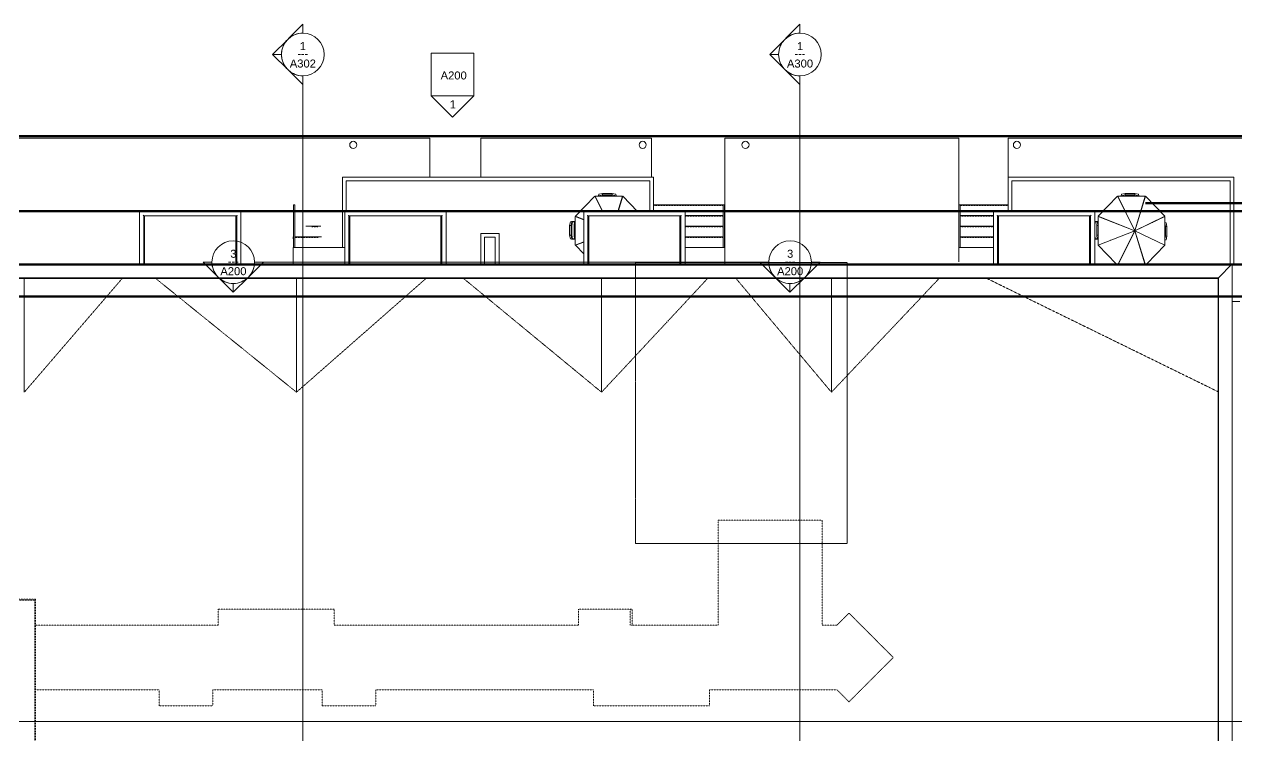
# Model space of a CAD drawing. Header units: inches. Extents: x -4250 to -935, y 9756 to 12395.
# Drawn here: x -3420 to -2056, y 11595 to 12395 of the extents above; entities that cross this region are included whole.
import ezdxf

# ---------------------------------------------------------------- set-up
doc = ezdxf.new("R2010")
doc.units = ezdxf.units.IN
doc.header["$MEASUREMENT"] = 0
for name, pattern in [('Aligning Line 1_8_', [0.25, 0.125, -0.125]), ('Dash 1_16_', [0.125, 0.0625, -0.0625]), ('Double Dash 3_8_', [1, 0.375, -0.125, 0.125, -0.125, 0.125, -0.125]), ('Overhead 1_16_', [0.101562, 0.0625, -0.039062])]:
    doc.linetypes.add(name, pattern=pattern)
for name, color, linetype, lineweight in [('A-AREA', 32, 'Continuous', 70), ('A-FLOR-4', 192, 'Continuous', 9), ('A-FLOR-5', 7, 'Dash 1_16_', 9), ('A-FLOR-HRAL', 11, 'Continuous', 9), ('A-ROOF', 132, 'Continuous', 13), ('A-ROOF-3', 7, 'Dash 1_16_', 9), ('A-WALL-2', 113, 'Continuous', 9), ('C-PROP-LINE', 91, 'Double Dash 3_8_', 50), ('C-TOPO', 7, 'Continuous', 9), ('E-LITE-EQPM', 33, 'Continuous', 9), ('G-ANNO-SYMB-1', 147, 'Aligning Line 1_8_', 9), ('G-ANNO-SYMB-2', 111, 'Continuous', 9), ('G-IMPT', 8, 'Continuous', 9), ('S-STRS', 31, 'Continuous', 9), ('S-STRS-1', 31, 'Overhead 1_16_', 9)]:
    doc.layers.add(name, color=color, linetype=linetype, lineweight=lineweight)
doc.styles.add('Arial', font='arial.ttf', dxfattribs={"height": 9})
doc.styles.add('Century Gothic_1', font='ufonts.com_century-gothic.ttf', dxfattribs={"height": 9})

# ---------------------------------------------------------------- blocks, each defined once
blk = doc.blocks.new('Outdoor Table01 - 02ZUTB01_dwg-2525485-FLOOR PLAN - ROOF')
at = {"layer": 'G-IMPT'}
for p, q in [((-11, 41), (-11.5, 39.4)), ((-7, 42), (-11, 41)), ((-7, 42), (4, 42)), ((-7, 42), (-7, 40.4)), ((4, 42), (8, 41)), ((4, 42), (4, 40.4)), ((8.5, 39.4), (8, 41)), ((-37.5, 16.3), (-15.6, 38.9)), ((4, 0), (-15.6, 38.9)), ((-15.4, 39), (4, 0)), ((-15.4, 39), (15.5, 39)), ((-7, 40.4), (-11.5, 39.4)), ((-11.4, 39.6), (-11.5, 40)), ((-11.5, 39.5), (-11.5, 40)), ((-11.5, 39.4), (-11.5, 39.5)), ((-11.5, 39.4), (-11.5, 39)), ((-11.4, 39), (-11.5, 39.2)), ((-11.5, 30.7), (-11.5, 31.2)), ((-7, 39.5), (-9.2, 39)), ((-7, 40.4), (4, 40.4)), ((-7, 40.4), (-7, 39.5)), ((4, 39.5), (-7, 39.5)), ((4, 40.4), (8.5, 39.4)), ((4, 40.4), (4, 39.5)), ((6.2, 39), (4, 39.5)), ((4, 0), (15.5, 39)), ((4, 0), (15.7, 38.9)), ((8.5, 40), (8.4, 39.6)), ((8.5, 39.2), (8.4, 39)), ((8.5, 39.5), (8.5, 40)), ((8.5, 39.5), (8.5, 39.4)), ((8.5, 39.4), (8.5, 39)), ((15.7, 38.9), (37.6, 16.3)), ((4, 0), (-37.6, 16)), ((-37.6, -16), (-37.6, 16)), ((4, 0), (-37.5, 16.3)), ((-7.6, 23.3), (-7.7, 23.2)), ((4, 0), (37.6, 16.3)), ((4, 0), (37.7, 16)), ((10.2, 20.6), (10.1, 20.7)), ((37.7, 16), (37.7, -16)), ((-41.2, 10.5), (-40.5, 10.5)), ((-38.5, 10), (-41.2, 10.4)), ((-40.6, 10.2), (-41.2, 7.5)), ((-40.6, 10.2), (-39.5, 10)), ((-40.5, 10.5), (-40.5, 10.3)), ((-39.7, 10.2), (-40, 10.5)), ((-40, 10.5), (-39, 10.5)), ((-38.5, 10), (-39.5, 10)), ((-38.5, 10), (-39, 10.5)), ((-39, 10.5), (-37.6, 10.5)), ((-39, 10.5), (-37.6, 10.5)), ((-38.5, 10), (-39, 6)), ((-39, 6), (-39, -5)), ((-37.6, 6), (-39, 6)), ((-37.6, 10.3), (-38.5, 10)), ((4, 0), (-37.6, -16)), ((4, 0), (-37.5, -16.3)), ((-23.3, 10.7), (-23.4, 10.5)), ((4, 0), (-14.8, -37.3)), ((4, 0), (-14.5, -37.3)), ((4, 0), (15, -37.3)), ((4, 0), (37.7, -16)), ((4, 0), (37.6, -16.3)), ((4, 0), (15.3, -37.3)), ((20.5, 7.8), (20.5, 8)), ((23.6, 9.5), (24, 9.5)), ((37.7, 9.4), (38, 9.5)), ((37.7, 9.5), (38, 9.5)), ((39, 9), (37.7, 9.4)), ((38.4, 5), (37.7, 8.1)), ((38.4, 5), (37.7, 5)), ((40, 5), (38.4, 5)), ((38.4, 5), (38.4, -6)), ((39, 9), (40, 5)), ((40, 5), (40, -6)), ((-41.2, -6.5), (-40.6, -9.2)), ((-38.5, -9), (-41.2, -9.4)), ((-41.2, -9.5), (-40.5, -9.5)), ((-39.5, -9), (-40.6, -9.2)), ((-40.5, -9.3), (-40.5, -9.5)), ((-40, -9.5), (-39.7, -9.2)), ((-39, -9.5), (-40, -9.5)), ((-39.5, -9), (-38.5, -9)), ((-39, -5), (-38.5, -9)), ((-39, -5), (-37.6, -5)), ((-39, -9.5), (-38.5, -9)), ((-37.6, -9.5), (-39, -9.5)), ((-37.6, -9.5), (-39, -9.5)), ((-37.6, -9.3), (-38.5, -9)), ((-23.4, -10.5), (-23.3, -10.7)), ((20.5, -8), (20.5, -7.8)), ((25.7, -10.5), (26.1, -10.5)), ((38.4, -6), (37.7, -9.1)), ((38.4, -6), (37.7, -6)), ((39, -10), (37.7, -10.4)), ((38, -10.5), (37.7, -10.4)), ((37.7, -10.5), (38, -10.5)), ((40, -6), (38.4, -6)), ((40, -6), (39, -10)), ((-17.2, -37.3), (-37.5, -16.3)), ((-8, -23.8), (-8, -24.1)), ((-7.7, -23.2), (-7.6, -23.3)), ((10.1, -20.7), (10.2, -20.6)), ((37.6, -16.3), (17.3, -37.3)), ((-12.5, -32.7), (-12.5, -33.2))]:
    blk.add_line(p, q, dxfattribs=at)
blk = doc.blocks.new('Outdoor Table01 - 02ZUTB01_dwg-V1-FLOOR PLAN - ROOF')
at = {"layer": 'G-IMPT'}
for p, q in [((-11, 41), (-11.5, 39.4)), ((-7, 42), (-11, 41)), ((-7, 42), (4, 42)), ((-7, 42), (-7, 40.4)), ((4, 42), (8, 41)), ((4, 42), (4, 40.4)), ((8.5, 39.4), (8, 41)), ((-37.5, 16.3), (-15.6, 38.9)), ((-7, 21.7), (-15.6, 38.9)), ((-15.4, 39), (-6.8, 21.7)), ((-15.4, 39), (15.5, 39)), ((-7, 40.4), (-11.5, 39.4)), ((-11.4, 39.6), (-11.5, 40)), ((-11.5, 39.5), (-11.5, 40)), ((-11.5, 39.4), (-11.5, 39.5)), ((-11.5, 39.4), (-11.5, 39)), ((-11.4, 39), (-11.5, 39.2)), ((-11.5, 30.7), (-11.5, 31.2)), ((-7, 39.5), (-9.2, 39)), ((-7, 40.4), (4, 40.4)), ((-7, 40.4), (-7, 39.5)), ((4, 39.5), (-7, 39.5)), ((4, 40.4), (8.5, 39.4)), ((4, 40.4), (4, 39.5)), ((6.2, 39), (4, 39.5)), ((8.5, 40), (8.4, 39.6)), ((8.5, 39.2), (8.4, 39)), ((8.5, 39.5), (8.5, 40)), ((8.5, 39.5), (8.5, 39.4)), ((8.5, 39.4), (8.5, 39)), ((10.4, 21.7), (15.5, 39)), ((10.6, 21.7), (15.7, 38.9)), ((15.7, 38.9), (32.3, 21.7)), ((-28.2, 12.4), (-37.6, 16)), ((-37.6, -16), (-37.6, 16)), ((-28.2, 12.6), (-37.5, 16.3)), ((-7.6, 23.3), (-7.7, 23.2)), ((-44, 6), (-43, 10)), ((-44, -5), (-44, 6)), ((-44, 6), (-42.4, 6)), ((-41.4, 10.5), (-43, 10)), ((-42.4, 6), (-41.4, 10.5)), ((-42.4, -5), (-42.4, 6)), ((-42.4, 6), (-41.5, 6)), ((-41.5, 10.5), (-42, 10.5)), ((-42, 10.5), (-41.6, 10.4)), ((-41.4, 10.5), (-41.5, 10.5)), ((-40.6, 10.2), (-41.5, 6)), ((-41.5, 6), (-41.5, -5)), ((-41.4, 10.5), (-40.5, 10.5)), ((-38.5, 10), (-41.2, 10.5)), ((-40.6, 10.2), (-39.5, 10)), ((-40.5, 10.5), (-40.5, 10.3)), ((-39.7, 10.2), (-40, 10.5)), ((-40, 10.5), (-39, 10.5)), ((-38.5, 10), (-39.5, 10)), ((-38.5, 10), (-39, 10.5)), ((-39, 10.5), (-37.6, 10.5)), ((-39, 10.5), (-37.6, 10.5)), ((-38.5, 10), (-39, 6)), ((-39, 6), (-39, -5)), ((-37.6, 6), (-39, 6)), ((-37.6, 10.3), (-38.5, 10)), ((-44, -5), (-43, -9)), ((-44, -5), (-42.4, -5)), ((-43, -9), (-41.4, -9.5)), ((-42.4, -5), (-41.4, -9.5)), ((-42.4, -5), (-41.5, -5)), ((-41.6, -9.4), (-42, -9.5)), ((-41.5, -9.5), (-42, -9.5)), ((-41.5, -5), (-40.6, -9.2)), ((-41.4, -9.5), (-41.5, -9.5)), ((-41.4, -9.5), (-40.5, -9.5)), ((-38.5, -9), (-41.2, -9.5)), ((-39.5, -9), (-40.6, -9.2)), ((-40.5, -9.3), (-40.5, -9.5)), ((-40, -9.5), (-39.7, -9.2)), ((-39, -9.5), (-40, -9.5)), ((-39.5, -9), (-38.5, -9)), ((-39, -5), (-38.5, -9)), ((-39, -5), (-37.6, -5)), ((-39, -9.5), (-38.5, -9)), ((-37.6, -9.5), (-39, -9.5)), ((-37.6, -9.5), (-39, -9.5)), ((-37.6, -9.3), (-38.5, -9)), ((-28.2, -12.4), (-37.6, -16)), ((-28.2, -12.6), (-37.5, -16.3)), ((-28.2, -25.8), (-37.5, -16.3))]:
    blk.add_line(p, q, dxfattribs=at)

msp = doc.modelspace()

# ---------------------------------------------------------------- linework, layer by layer
at = {"layer": 'A-AREA'}
msp.add_line((-2159.1, 12193.4), (-2039.1, 12193.4), dxfattribs=at)
at = {"layer": 'A-FLOR-4'}
for p, q in [((-3117.9, 12143.8), (-3117.9, 12125.2)), ((-3117.7, 12143.8), (-3117.9, 12143.8)), ((-3093.5, 12143.8), (-3116.2, 12143.8)), ((-2634.1, 12143.8), (-2677.1, 12143.8)), ((-2632.3, 12143.8), (-2632.6, 12143.8)), ((-2632.3, 12125.2), (-2632.3, 12143.8)), ((-2369.1, 12143.8), (-2369.1, 12127.7)), ((-2368.9, 12143.8), (-2369.1, 12143.8)), ((-2330.1, 12143.8), (-2367.4, 12143.8))]:
    msp.add_line(p, q, dxfattribs=at)
at = {"layer": 'A-FLOR-5'}
for p, q in [((-2738.7, 11719.2), (-2738.7, 11737.2)), ((-2736.7, 11719.2), (-2738.7, 11719.2))]:
    msp.add_line(p, q, dxfattribs=at)
at = {"layer": 'A-FLOR-HRAL'}
for p, q in [((-3176.7, 12184.2), (-3290.7, 12184.2)), ((-3290.7, 12184.2), (-3290.7, 12125.2)), ((-3176.7, 12125.2), (-3176.7, 12184.2)), ((-3117.7, 12191.8), (-3117.7, 12143.8)), ((-3116.2, 12191.8), (-3117.7, 12191.8)), ((-3117.7, 12191.8), (-3117.7, 12143.8)), ((-3116.2, 12143.8), (-3116.2, 12191.8)), ((-3116.2, 12191.8), (-3116.2, 12143.8)), ((-2945.9, 12184.2), (-3059.9, 12184.2)), ((-3059.9, 12184.2), (-3059.9, 12125.2)), ((-2945.9, 12125.2), (-2945.9, 12184.2)), ((-2677.1, 12184.2), (-2791.1, 12184.2)), ((-2791.1, 12184.2), (-2791.1, 12125.2)), ((-2677.1, 12125.2), (-2677.1, 12184.2)), ((-2634.1, 12191.8), (-2634.1, 12143.8)), ((-2632.6, 12191.8), (-2634.1, 12191.8)), ((-2634.1, 12191.8), (-2634.1, 12143.8)), ((-2632.6, 12143.8), (-2632.6, 12191.8)), ((-2632.6, 12191.8), (-2632.6, 12143.8)), ((-2368.9, 12191.8), (-2368.9, 12143.8)), ((-2367.4, 12191.8), (-2368.9, 12191.8)), ((-2368.9, 12191.8), (-2368.9, 12143.8)), ((-2367.4, 12143.8), (-2367.4, 12191.8)), ((-2367.4, 12191.8), (-2367.4, 12143.8)), ((-2216.1, 12184.2), (-2330.1, 12184.2)), ((-2330.1, 12184.2), (-2330.1, 12125.2)), ((-2216.1, 12125.2), (-2216.1, 12184.2)), ((-3286, 12179.5), (-3181.4, 12179.5)), ((-3286, 12125.2), (-3286, 12179.5)), ((-3181.4, 12179.5), (-3181.4, 12125.2)), ((-3055.2, 12179.5), (-2950.6, 12179.5)), ((-3055.2, 12125.2), (-3055.2, 12179.5)), ((-2950.6, 12179.5), (-2950.6, 12125.2)), ((-2786.4, 12179.5), (-2681.8, 12179.5)), ((-2786.4, 12125.2), (-2786.4, 12179.5)), ((-2681.8, 12179.5), (-2681.8, 12125.2)), ((-2325.4, 12179.5), (-2220.8, 12179.5)), ((-2325.4, 12125.2), (-2325.4, 12179.5)), ((-2220.8, 12179.5), (-2220.8, 12125.2)), ((-3116.2, 12143.8), (-3117.7, 12143.8)), ((-3062.1, 12144), (-3062.1, 12143.8)), ((-3060.6, 12143.8), (-3062.1, 12143.8)), ((-3060.6, 12143.8), (-3060.6, 12144)), ((-2632.6, 12143.8), (-2634.1, 12143.8)), ((-2367.4, 12143.8), (-2368.9, 12143.8))]:
    msp.add_line(p, q, dxfattribs=at)
at = {"layer": 'A-FLOR-HRAL', "flags": 128}
for points in [[(-3117, 12191.8), (-3116.9, 12191.8), (-3116.8, 12191.8)], [(-2633.4, 12191.8), (-2633.3, 12191.8), (-2633.2, 12191.8)], [(-2368.2, 12191.8), (-2368.1, 12191.8), (-2368, 12191.8)], [(-3116.8, 12143.8), (-3116.9, 12143.8), (-3117, 12143.8)], [(-2633.2, 12143.8), (-2633.3, 12143.8), (-2633.4, 12143.8)], [(-2368, 12143.8), (-2368.1, 12143.8), (-2368.2, 12143.8)]]:
    msp.add_lwpolyline(points, dxfattribs=at)
at = {"layer": 'A-FLOR-HRAL'}
for points, knots in [([(-3290.7, 12184.2), (-3290.7, 12184.2), (-3290.7, 12184.2), (-3290.7, 12184.2), (-3290.7, 12184.1), (-3290.6, 12184.1), (-3290.6, 12184.1), (-3290.6, 12184.1), (-3290.5, 12184), (-3290.5, 12184), (-3290.5, 12183.9), (-3290.4, 12183.9), (-3290.4, 12183.8), (-3290.3, 12183.8), (-3290.3, 12183.7)], [0, 0, 0, 0, 0.166667, 0.25, 0.333333, 0.416667, 0.458333, 0.5, 0.583333, 0.666667, 0.708333, 0.75, 0.833333, 1, 1, 1, 1]), ([(-3176.7, 12184.2), (-3176.7, 12184.2), (-3176.7, 12184.2), (-3176.7, 12184.2), (-3176.7, 12184.1), (-3176.8, 12184.1), (-3176.8, 12184.1), (-3176.8, 12184.1), (-3176.9, 12184), (-3176.9, 12184), (-3176.9, 12183.9), (-3177, 12183.9), (-3177, 12183.8), (-3177.1, 12183.8), (-3177.1, 12183.7)], [0, 0, 0, 0, 0.166667, 0.25, 0.333333, 0.416667, 0.458333, 0.5, 0.583333, 0.666667, 0.708333, 0.75, 0.833333, 1, 1, 1, 1]), ([(-3059.9, 12184.2), (-3059.9, 12184.2), (-3059.9, 12184.2), (-3059.9, 12184.2), (-3059.9, 12184.1), (-3059.9, 12184.1), (-3059.8, 12184.1), (-3059.8, 12184.1), (-3059.8, 12184), (-3059.7, 12184), (-3059.7, 12183.9), (-3059.6, 12183.9), (-3059.6, 12183.8), (-3059.5, 12183.8), (-3059.5, 12183.7)], [0, 0, 0, 0, 0.166667, 0.25, 0.333333, 0.416667, 0.458333, 0.5, 0.583333, 0.666667, 0.708333, 0.75, 0.833333, 1, 1, 1, 1]), ([(-2945.9, 12184.2), (-2945.9, 12184.2), (-2945.9, 12184.2), (-2945.9, 12184.2), (-2946, 12184.1), (-2946, 12184.1), (-2946, 12184.1), (-2946, 12184.1), (-2946.1, 12184), (-2946.1, 12184), (-2946.2, 12183.9), (-2946.2, 12183.9), (-2946.3, 12183.8), (-2946.3, 12183.8), (-2946.4, 12183.7)], [0, 0, 0, 0, 0.166667, 0.25, 0.333333, 0.416667, 0.458333, 0.5, 0.583333, 0.666667, 0.708333, 0.75, 0.833333, 1, 1, 1, 1]), ([(-2791.1, 12184.2), (-2791.1, 12184.2), (-2791.1, 12184.2), (-2791.1, 12184.2), (-2791.1, 12184.1), (-2791.1, 12184.1), (-2791, 12184.1), (-2791, 12184.1), (-2791, 12184), (-2790.9, 12184), (-2790.9, 12183.9), (-2790.8, 12183.9), (-2790.8, 12183.8), (-2790.7, 12183.8), (-2790.7, 12183.7)], [0, 0, 0, 0, 0.166667, 0.25, 0.333333, 0.416667, 0.458333, 0.5, 0.583333, 0.666667, 0.708333, 0.75, 0.833333, 1, 1, 1, 1]), ([(-2677.1, 12184.2), (-2677.1, 12184.2), (-2677.1, 12184.2), (-2677.1, 12184.2), (-2677.2, 12184.1), (-2677.2, 12184.1), (-2677.2, 12184.1), (-2677.2, 12184.1), (-2677.3, 12184), (-2677.3, 12184), (-2677.4, 12183.9), (-2677.4, 12183.9), (-2677.5, 12183.8), (-2677.5, 12183.8), (-2677.6, 12183.7)], [0, 0, 0, 0, 0.166667, 0.25, 0.333333, 0.416667, 0.458333, 0.5, 0.583333, 0.666667, 0.708333, 0.75, 0.833333, 1, 1, 1, 1]), ([(-2330.1, 12184.2), (-2330.1, 12184.2), (-2330.1, 12184.2), (-2330.1, 12184.2), (-2330.1, 12184.1), (-2330, 12184.1), (-2330, 12184.1), (-2330, 12184.1), (-2330, 12184), (-2329.9, 12184), (-2329.9, 12183.9), (-2329.8, 12183.9), (-2329.8, 12183.8), (-2329.7, 12183.8), (-2329.7, 12183.7)], [0, 0, 0, 0, 0.166667, 0.25, 0.333333, 0.416667, 0.458333, 0.5, 0.583333, 0.666667, 0.708333, 0.75, 0.833333, 1, 1, 1, 1]), ([(-2216.1, 12184.2), (-2216.1, 12184.2), (-2216.1, 12184.2), (-2216.1, 12184.2), (-2216.1, 12184.1), (-2216.2, 12184.1), (-2216.2, 12184.1), (-2216.2, 12184.1), (-2216.3, 12184), (-2216.3, 12184), (-2216.3, 12183.9), (-2216.4, 12183.9), (-2216.5, 12183.8), (-2216.5, 12183.8), (-2216.6, 12183.7)], [0, 0, 0, 0, 0.166667, 0.25, 0.333333, 0.416667, 0.458333, 0.5, 0.583333, 0.666667, 0.708333, 0.75, 0.833333, 1, 1, 1, 1]), ([(-3286.5, 12179.9), (-3286.4, 12179.9), (-3286.4, 12179.8), (-3286.3, 12179.8), (-3286.2, 12179.7), (-3286.2, 12179.7), (-3286.2, 12179.7), (-3286.1, 12179.6), (-3286.1, 12179.6), (-3286.1, 12179.6), (-3286.1, 12179.5), (-3286, 12179.5), (-3286, 12179.5), (-3286, 12179.5), (-3286, 12179.5)], [0, 0, 0, 0, 0.166667, 0.25, 0.333333, 0.375, 0.416667, 0.5, 0.541667, 0.583333, 0.666667, 0.75, 0.833333, 1, 1, 1, 1]), ([(-3180.9, 12179.9), (-3181, 12179.9), (-3181, 12179.8), (-3181.1, 12179.8), (-3181.2, 12179.7), (-3181.2, 12179.7), (-3181.2, 12179.7), (-3181.3, 12179.6), (-3181.3, 12179.6), (-3181.3, 12179.6), (-3181.3, 12179.5), (-3181.4, 12179.5), (-3181.4, 12179.5), (-3181.4, 12179.5), (-3181.4, 12179.5)], [0, 0, 0, 0, 0.166667, 0.25, 0.333333, 0.375, 0.416667, 0.5, 0.541667, 0.583333, 0.666667, 0.75, 0.833333, 1, 1, 1, 1]), ([(-3055.7, 12179.9), (-3055.7, 12179.9), (-3055.6, 12179.8), (-3055.5, 12179.8), (-3055.5, 12179.7), (-3055.4, 12179.7), (-3055.4, 12179.7), (-3055.4, 12179.6), (-3055.3, 12179.6), (-3055.3, 12179.6), (-3055.3, 12179.5), (-3055.3, 12179.5), (-3055.2, 12179.5), (-3055.2, 12179.5), (-3055.2, 12179.5)], [0, 0, 0, 0, 0.166667, 0.25, 0.333333, 0.375, 0.416667, 0.5, 0.541667, 0.583333, 0.666667, 0.75, 0.833333, 1, 1, 1, 1]), ([(-2950.2, 12179.9), (-2950.2, 12179.9), (-2950.3, 12179.8), (-2950.3, 12179.8), (-2950.4, 12179.7), (-2950.4, 12179.7), (-2950.4, 12179.7), (-2950.5, 12179.6), (-2950.5, 12179.6), (-2950.5, 12179.6), (-2950.6, 12179.5), (-2950.6, 12179.5), (-2950.6, 12179.5), (-2950.6, 12179.5), (-2950.6, 12179.5)], [0, 0, 0, 0, 0.166667, 0.25, 0.333333, 0.375, 0.416667, 0.5, 0.541667, 0.583333, 0.666667, 0.75, 0.833333, 1, 1, 1, 1]), ([(-2786.9, 12179.9), (-2786.9, 12179.9), (-2786.8, 12179.8), (-2786.7, 12179.8), (-2786.7, 12179.7), (-2786.6, 12179.7), (-2786.6, 12179.7), (-2786.6, 12179.6), (-2786.5, 12179.6), (-2786.5, 12179.6), (-2786.5, 12179.5), (-2786.5, 12179.5), (-2786.4, 12179.5), (-2786.4, 12179.5), (-2786.4, 12179.5)], [0, 0, 0, 0, 0.166667, 0.25, 0.333333, 0.375, 0.416667, 0.5, 0.541667, 0.583333, 0.666667, 0.75, 0.833333, 1, 1, 1, 1]), ([(-2681.4, 12179.9), (-2681.4, 12179.9), (-2681.5, 12179.8), (-2681.5, 12179.8), (-2681.6, 12179.7), (-2681.6, 12179.7), (-2681.6, 12179.7), (-2681.7, 12179.6), (-2681.7, 12179.6), (-2681.7, 12179.6), (-2681.8, 12179.5), (-2681.8, 12179.5), (-2681.8, 12179.5), (-2681.8, 12179.5), (-2681.8, 12179.5)], [0, 0, 0, 0, 0.166667, 0.25, 0.333333, 0.375, 0.416667, 0.5, 0.541667, 0.583333, 0.666667, 0.75, 0.833333, 1, 1, 1, 1]), ([(-2325.9, 12179.9), (-2325.8, 12179.9), (-2325.8, 12179.8), (-2325.7, 12179.8), (-2325.7, 12179.7), (-2325.6, 12179.7), (-2325.6, 12179.7), (-2325.6, 12179.6), (-2325.5, 12179.6), (-2325.5, 12179.6), (-2325.5, 12179.5), (-2325.4, 12179.5), (-2325.4, 12179.5), (-2325.4, 12179.5), (-2325.4, 12179.5)], [0, 0, 0, 0, 0.166667, 0.25, 0.333333, 0.375, 0.416667, 0.5, 0.541667, 0.583333, 0.666667, 0.75, 0.833333, 1, 1, 1, 1]), ([(-2220.3, 12179.9), (-2220.4, 12179.9), (-2220.4, 12179.8), (-2220.5, 12179.8), (-2220.6, 12179.7), (-2220.6, 12179.7), (-2220.6, 12179.7), (-2220.7, 12179.6), (-2220.7, 12179.6), (-2220.7, 12179.6), (-2220.7, 12179.5), (-2220.8, 12179.5), (-2220.8, 12179.5), (-2220.8, 12179.5), (-2220.8, 12179.5)], [0, 0, 0, 0, 0.166667, 0.25, 0.333333, 0.375, 0.416667, 0.5, 0.541667, 0.583333, 0.666667, 0.75, 0.833333, 1, 1, 1, 1])]:
    msp.add_open_spline(points, degree=3, knots=knots, dxfattribs=at)
at = {"layer": 'A-ROOF'}
for p, q in [((-3420.4, 11981.1), (-3420.4, 12109)), ((-3114.2, 12109), (-3114.2, 11981.1)), ((-2771, 11981.1), (-2771, 12109)), ((-2512.4, 12109), (-2512.4, 11981.1))]:
    msp.add_line(p, q, dxfattribs=at)
at = {"layer": 'A-ROOF-3'}
for p, q in [((-3310.2, 12109), (-3420.4, 11981.1)), ((-3114.2, 11981.1), (-3272.6, 12109)), ((-2968.4, 12109), (-3114.2, 11981.1)), ((-2771, 11981.1), (-2926.3, 12109)), ((-2651.6, 12109), (-2771, 11981.1)), ((-2512.4, 11981.1), (-2619.8, 12109)), ((-2391.2, 12109), (-2512.4, 11981.1)), ((-2077.5, 11981.7), (-2337.6, 12109)), ((-2639.9, 11719.2), (-2639.9, 11837.2)), ((-2639.9, 11837.2), (-2522.7, 11837.2)), ((-2522.7, 11837.2), (-2522.7, 11719.2)), ((-3851.1, 11747.4), (-3408.7, 11747.4)), ((-3490.6, 11748.4), (-3407.7, 11748.4)), ((-3408.7, 11747.4), (-3408.7, 11257)), ((-3407.7, 11748.4), (-3407.7, 11256.5)), ((-3202.4, 11719.2), (-3202.4, 11737.2)), ((-3202.4, 11737.2), (-3071.9, 11737.2)), ((-3071.9, 11737.2), (-3071.9, 11719.2)), ((-2797.1, 11719.2), (-2797.1, 11737.2)), ((-2797.1, 11737.2), (-2736.7, 11737.2)), ((-2736.7, 11737.2), (-2736.7, 11719.2)), ((-2506.3, 11719.2), (-2492.7, 11732.8)), ((-2492.7, 11732.8), (-2442.8, 11683)), ((-3407.7, 11719.2), (-3202.4, 11719.2)), ((-3071.9, 11719.2), (-2797.1, 11719.2)), ((-2736.7, 11719.2), (-2639.9, 11719.2)), ((-2522.7, 11719.2), (-2506.3, 11719.2)), ((-2442.8, 11683), (-2492.7, 11633.1)), ((-3268.5, 11646.7), (-3407.7, 11646.7)), ((-3268.5, 11628.7), (-3268.5, 11646.7)), ((-3085.4, 11646.7), (-3208.1, 11646.7)), ((-3208.1, 11646.7), (-3208.1, 11628.7)), ((-3085.4, 11628.7), (-3085.4, 11646.7)), ((-2780, 11646.7), (-3024.9, 11646.7)), ((-3024.9, 11646.7), (-3024.9, 11628.7)), ((-2780, 11628.7), (-2780, 11646.7)), ((-2506.3, 11646.7), (-2649.5, 11646.7)), ((-2649.5, 11646.7), (-2649.5, 11628.7)), ((-2492.7, 11633.1), (-2506.3, 11646.7)), ((-3208.1, 11628.7), (-3268.5, 11628.7)), ((-3024.9, 11628.7), (-3085.4, 11628.7)), ((-2649.5, 11628.7), (-2780, 11628.7))]:
    msp.add_line(p, q, dxfattribs=at)
at = {"layer": 'A-WALL-2'}
for p, q in [((-3062.4, 12222.7), (-2712.6, 12222.7)), ((-3062.4, 12143.8), (-3062.4, 12222.7)), ((-2712.6, 12222.7), (-2712.6, 12184.2)), ((-2313.6, 12222.7), (-2059.8, 12222.7)), ((-2313.6, 12184.2), (-2313.6, 12222.7)), ((-2059.8, 12222.7), (-2059.8, 12124.7)), ((-2716.8, 12218.5), (-3058.2, 12218.5)), ((-3058.2, 12218.5), (-3058.2, 12184.2)), ((-2716.8, 12184.2), (-2716.8, 12218.5)), ((-2064, 12218.5), (-2309.4, 12218.5)), ((-2309.4, 12218.5), (-2309.4, 12184.2)), ((-2064, 12125.2), (-2064, 12218.5)), ((-3286, 12179.5), (-3286, 12125.2)), ((-3285, 12125.2), (-3285, 12179.5)), ((-3182.5, 12179.5), (-3182.5, 12125.2)), ((-3181.5, 12125.2), (-3181.5, 12179.5)), ((-3055.2, 12179.5), (-3055.2, 12125.2)), ((-3054.2, 12125.2), (-3054.2, 12179.5)), ((-2951.7, 12179.5), (-2951.7, 12125.2)), ((-2950.7, 12125.2), (-2950.7, 12179.5)), ((-2786.4, 12179.5), (-2786.4, 12125.2)), ((-2785.4, 12125.2), (-2785.4, 12179.5)), ((-2682.9, 12179.5), (-2682.9, 12125.2)), ((-2681.9, 12125.2), (-2681.9, 12179.5)), ((-2325.4, 12179.5), (-2325.4, 12125.2)), ((-2324.4, 12125.2), (-2324.4, 12179.5)), ((-2221.9, 12179.5), (-2221.9, 12125.2)), ((-2220.9, 12125.2), (-2220.9, 12179.5)), ((-2906.7, 12125.2), (-2906.7, 12159.6)), ((-2906.7, 12159.6), (-2886.2, 12159.6)), ((-2902.5, 12155.3), (-2902.5, 12125.2)), ((-2890.5, 12155.3), (-2902.5, 12155.3)), ((-2890.5, 12125.2), (-2890.5, 12155.3)), ((-2886.2, 12159.6), (-2886.2, 12125.2)), ((-3062.4, 12143.8), (-3059.9, 12143.8)), ((-2061.4, 12125.2), (-3867.3, 12125.2)), ((-2061.4, 12125.2), (-2076.8, 12109.7)), ((-2076.8, 12109.7), (-2061.4, 12125.2)), ((-2061.4, 11240.8), (-2061.4, 12125.2)), ((-2059.8, 12124.7), (-2061.4, 12124.7)), ((-2076.8, 12109.7), (-3851.8, 12109.7)), ((-3851.6, 12109.5), (-2077, 12109.5)), ((-2077.5, 12109), (-3851.1, 12109)), ((-2077.1, 12109.5), (-2077.5, 12109)), ((-2077.5, 12109), (-2077.1, 12109.5)), ((-2077.5, 11310.4), (-2077.5, 12109)), ((-2077, 12109.5), (-2077, 11256.5)), ((-2076.8, 11256.3), (-2076.8, 12109.7))]:
    msp.add_line(p, q, dxfattribs=at)
at = {"layer": 'A-WALL-2', "flags": 128}
for points in [[(-2077, 12109.5), (-2077, 12109.5), (-2077, 12109.5), (-2077.1, 12109.5)], [(-2077.1, 12109.5), (-2077, 12109.5), (-2077, 12109.5), (-2077, 12109.5)], [(-2076.8, 12109.7), (-2076.9, 12109.7), (-2076.9, 12109.6), (-2077, 12109.6), (-2077, 12109.5), (-2077, 12109.5), (-2077, 12109.5)], [(-2077, 12109.5), (-2077, 12109.5), (-2077, 12109.5), (-2077, 12109.6), (-2076.9, 12109.6), (-2076.9, 12109.7), (-2076.8, 12109.7)]]:
    msp.add_lwpolyline(points, dxfattribs=at)
at = {"layer": 'C-PROP-LINE'}
for p, q in [((-3989.6, 12268.7), (-1926.9, 12268.7)), ((-3929.5, 12184.7), (-1926.9, 12184.7)), ((-3869.4, 12124.7), (-1926.9, 12124.7)), ((-3833.4, 12088.7), (-1926.9, 12088.7))]:
    msp.add_line(p, q, dxfattribs=at)
at = {"layer": 'C-TOPO'}
for p, q in [((-3397.1, 12266.6), (-3449.5, 12266.6)), ((-3449.5, 12266.6), (-3397.1, 12266.6)), ((-3339.3, 12266.6), (-3397.1, 12266.6)), ((-3397.1, 12266.6), (-3339.3, 12266.6)), ((-3264, 12266.6), (-3339.3, 12266.6)), ((-3339.3, 12266.6), (-3264, 12266.6)), ((-3212.9, 12266.6), (-3264, 12266.6)), ((-3264, 12266.6), (-3212.9, 12266.6)), ((-3193.9, 12266.6), (-3212.9, 12266.6)), ((-3212.9, 12266.6), (-3193.9, 12266.6)), ((-3128, 12266.6), (-3193.9, 12266.6)), ((-3193.9, 12266.6), (-3128, 12266.6)), ((-3060.3, 12266.6), (-3128, 12266.6)), ((-3128, 12266.6), (-3060.3, 12266.6)), ((-2999.1, 12266.6), (-3060.3, 12266.6)), ((-3060.3, 12266.6), (-2999.1, 12266.6)), ((-2964.3, 12266.6), (-2999.1, 12266.6)), ((-2999.1, 12266.6), (-2964.3, 12266.6)), ((-2964.3, 12222.7), (-2964.3, 12266.6)), ((-2964.3, 12266.6), (-2964.3, 12222.7)), ((-2900.9, 12266.6), (-2906.7, 12266.6)), ((-2906.7, 12266.6), (-2906.7, 12222.7)), ((-2906.7, 12222.7), (-2906.7, 12266.6)), ((-2906.7, 12266.6), (-2900.9, 12266.6)), ((-2773.1, 12266.6), (-2900.9, 12266.6)), ((-2900.9, 12266.6), (-2773.1, 12266.6)), ((-2714.7, 12266.6), (-2773.1, 12266.6)), ((-2773.1, 12266.6), (-2714.7, 12266.6)), ((-2714.7, 12228.9), (-2714.7, 12266.6)), ((-2714.7, 12266.6), (-2714.7, 12228.9)), ((-2584.1, 12266.6), (-2632.3, 12266.6)), ((-2632.3, 12266.6), (-2632.3, 12219.2)), ((-2632.3, 12219.2), (-2632.3, 12266.6)), ((-2632.3, 12266.6), (-2584.1, 12266.6)), ((-2369.1, 12266.6), (-2584.1, 12266.6)), ((-2584.1, 12266.6), (-2369.1, 12266.6)), ((-2369.1, 12202.2), (-2369.1, 12266.6)), ((-2369.1, 12266.6), (-2369.1, 12202.2)), ((-2196.2, 12266.6), (-2313.6, 12266.6)), ((-2313.6, 12266.6), (-2313.6, 12266.2)), ((-2313.6, 12266.2), (-2313.6, 12266.6)), ((-2313.6, 12266.6), (-2196.2, 12266.6)), ((-2313.6, 12266.2), (-2313.6, 12222.7)), ((-2313.6, 12222.7), (-2313.6, 12266.2)), ((-2117.5, 12266.6), (-2196.2, 12266.6)), ((-2196.2, 12266.6), (-2117.5, 12266.6)), ((-1975.6, 12266.6), (-2117.5, 12266.6)), ((-2117.5, 12266.6), (-1975.6, 12266.6)), ((-2714.7, 12222.7), (-2714.7, 12228.9)), ((-2714.7, 12228.9), (-2714.7, 12222.7)), ((-2632.3, 12219.2), (-2632.3, 12192.7)), ((-2632.3, 12192.7), (-2632.3, 12219.2)), ((-2369.1, 12191.8), (-2369.1, 12202.2)), ((-2369.1, 12202.2), (-2369.1, 12191.8)), ((-2632.3, 12192.7), (-2632.3, 12191.8)), ((-2632.3, 12191.8), (-2632.3, 12192.7)), ((-2061.4, 12083.2), (-2053, 12083.2))]:
    msp.add_line(p, q, dxfattribs=at)
at = {"layer": 'E-LITE-EQPM'}
for centre, start, end in [((-3050.3, 12259.1), 0, 180), ((-2724.7, 12259.1), 0, 180), ((-2609.1, 12259.1), 0, 180), ((-2303.7, 12259.1), 0, 180), ((-3050.3, 12259.1), 180, 0), ((-2724.7, 12259.1), 180, 0), ((-2609.1, 12259.1), 180, 0), ((-2303.7, 12259.1), 180, 0)]:
    msp.add_arc(centre, 4, start, end, dxfattribs=at)
at = {"layer": 'G-ANNO-SYMB-1'}
for p, q in [((-2732.7, 11811.2), (-2732.7, 12126.9)), ((-2494.6, 12126.9), (-2732.7, 12126.9)), ((-2494.6, 12126.9), (-2494.6, 11811.2)), ((-2494.6, 11811.2), (-2732.7, 11811.2))]:
    msp.add_line(p, q, dxfattribs=at)
at = {"layer": 'G-ANNO-SYMB-2', "extrusion": (0, 0, -1)}
for p, q in [((-3123.3, 12378.5), (-3107.1, 12394.6)), ((-3107.1, 12394.6), (-3107.1, 12384.7)), ((-2563.9, 12378.5), (-2547.8, 12394.6)), ((-2547.8, 12394.6), (-2547.8, 12384.7)), ((-3141.1, 12360.7), (-3124.1, 12377.7)), ((-2581.8, 12360.7), (-2564.8, 12377.7)), ((-3131.1, 12360.7), (-3141.1, 12360.7)), ((-3124.1, 12343.7), (-3141.1, 12360.7)), ((-3141.1, 12360.7), (-3131.1, 12360.7)), ((-2571.8, 12360.7), (-2581.8, 12360.7)), ((-2564.8, 12343.7), (-2581.8, 12360.7)), ((-2581.8, 12360.7), (-2571.8, 12360.7)), ((-3107.1, 12326.8), (-3123.3, 12342.9)), ((-3107.1, 12336.7), (-3107.1, 12326.8)), ((-2547.8, 12326.8), (-2563.9, 12342.9)), ((-2547.8, 12336.7), (-2547.8, 12326.8)), ((-2938.7, 12290.1), (-2962.7, 12314.1)), ((-2962.7, 12314.1), (-2914.7, 12314.1)), ((-2914.7, 12314.1), (-2938.7, 12290.1)), ((-3203.1, 12111.2), (-3219.2, 12127.3)), ((-3219.2, 12127.3), (-3209.3, 12127.3)), ((-3151.3, 12127.3), (-3167.4, 12111.2)), ((-3161.2, 12127.3), (-3151.3, 12127.3)), ((-3185.3, 12093.4), (-3202.2, 12110.3)), ((-3168.3, 12110.3), (-3185.3, 12093.4)), ((-3185.3, 12103.3), (-3185.3, 12093.4)), ((-3185.3, 12093.4), (-3185.3, 12103.3))]:
    msp.add_line(p, q, dxfattribs=at)
at = {"layer": 'G-ANNO-SYMB-2'}
for p, q in [((-2914.7, 12362.1), (-2962.7, 12362.1)), ((-2962.7, 12362.1), (-2962.7, 12314.1)), ((-2914.7, 12314.1), (-2914.7, 12362.1)), ((-3107.1, 9855.5), (-3107.1, 12336.7)), ((-2547.8, 9855.5), (-2547.8, 12336.7)), ((-2962.7, 12314.1), (-2914.7, 12314.1)), ((-2583, 12127.3), (-3161.3, 12127.3)), ((-2583, 12127.3), (-2592.9, 12127.3)), ((-2592.9, 12127.3), (-2576.8, 12111.2)), ((-2541.1, 12111.2), (-2525, 12127.3)), ((-2525, 12127.3), (-2534.9, 12127.3)), ((-2575.9, 12110.3), (-2559, 12093.4)), ((-2559, 12093.4), (-2542, 12110.3)), ((-2559, 12103.3), (-2559, 12093.4)), ((-2559, 12093.4), (-2559, 12103.3)), ((-1830.9, 11611), (-4072, 11611))]:
    msp.add_line(p, q, dxfattribs=at)
at = {"layer": 'G-ANNO-SYMB-2', "extrusion": (0, 0, -1)}
for centre, start, end in [((3107.1, 12360.7), 270, 90), ((3107.1, 12360.7), 0, 45), ((3107.1, 12360.7), 47.9216, 90), ((3107.1, 12360.7), 90, 270), ((2547.8, 12360.7), 270, 90), ((2547.8, 12360.7), 0, 45), ((2547.8, 12360.7), 47.9216, 90), ((2547.8, 12360.7), 90, 270), ((3107.1, 12360.7), 315, 0), ((2547.8, 12360.7), 315, 0), ((3107.1, 12360.7), 270, 312.0784), ((2547.8, 12360.7), 270, 312.0784), ((3185.3, 12127.3), 0, 180), ((3185.3, 12127.3), 180, 0), ((3185.3, 12127.3), 317.9216, 0), ((3185.3, 12127.3), 180, 222.0784), ((3185.3, 12127.3), 270, 315), ((3185.3, 12127.3), 225, 270)]:
    msp.add_arc(centre, 24, start, end, dxfattribs=at)
at = {"layer": 'G-ANNO-SYMB-2'}
for centre, start, end in [((-2558.9, 12127.3), 0, 180), ((-2559, 12127.3), 180, 222.0784), ((-2558.9, 12127.3), 180, 0), ((-2559, 12127.3), 317.9216, 0), ((-2559, 12127.3), 225, 270), ((-2559, 12127.3), 270, 315)]:
    msp.add_arc(centre, 24, start, end, dxfattribs=at)
at = {"layer": 'S-STRS'}
for p, q in [((-2634.1, 12191.8), (-2712.6, 12191.8)), ((-2632.3, 12191.8), (-2632.6, 12191.8)), ((-2632.3, 12191.8), (-2632.3, 12179.8)), ((-2368.9, 12191.8), (-2369.1, 12191.8)), ((-2369.1, 12191.8), (-2369.1, 12179.8)), ((-2313.6, 12191.8), (-2367.4, 12191.8)), ((-3086.7, 12167.8), (-3103.8, 12167.8)), ((-2634.1, 12179.8), (-2677.1, 12179.8)), ((-2634.1, 12167.8), (-2677.1, 12167.8)), ((-2632.3, 12179.8), (-2632.6, 12179.8)), ((-2632.3, 12167.8), (-2632.6, 12167.8)), ((-2632.3, 12179.8), (-2632.3, 12167.8)), ((-2632.3, 12167.8), (-2632.3, 12155.8)), ((-2369.1, 12179.8), (-2369.1, 12167.8)), ((-2368.9, 12179.8), (-2369.1, 12179.8)), ((-2369.1, 12167.8), (-2369.1, 12155.8)), ((-2368.9, 12167.8), (-2369.1, 12167.8)), ((-2330.1, 12179.8), (-2367.4, 12179.8)), ((-2330.1, 12167.8), (-2367.4, 12167.8)), ((-3117.9, 12155.8), (-3117.9, 12153.6)), ((-3117.7, 12155.8), (-3117.9, 12155.8)), ((-3086.2, 12155.8), (-3116.2, 12155.8)), ((-2634.1, 12155.8), (-2677.1, 12155.8)), ((-2632.3, 12155.8), (-2632.6, 12155.8)), ((-2632.3, 12155.8), (-2632.3, 12143.8)), ((-2369.1, 12155.8), (-2369.1, 12143.8)), ((-2368.9, 12155.8), (-2369.1, 12155.8)), ((-2330.1, 12155.8), (-2367.4, 12155.8)), ((-3117.7, 12143.8), (-3117.9, 12143.8)), ((-3062.4, 12143.8), (-3116.2, 12143.8)), ((-2634.1, 12143.8), (-2677.1, 12143.8)), ((-2632.3, 12143.8), (-2632.6, 12143.8)), ((-2368.9, 12143.8), (-2369.1, 12143.8)), ((-2330.1, 12143.8), (-2367.4, 12143.8))]:
    msp.add_line(p, q, dxfattribs=at)
at = {"layer": 'S-STRS-1'}
for p, q in [((-2634.1, 12191), (-2712.6, 12191)), ((-2632.3, 12191), (-2632.6, 12191)), ((-2368.9, 12191), (-2369.1, 12191)), ((-2313.6, 12191), (-2367.4, 12191)), ((-3090.3, 12167), (-3097, 12167)), ((-2634.1, 12179), (-2677.1, 12179)), ((-2634.1, 12167), (-2677.1, 12167)), ((-2632.3, 12179), (-2632.6, 12179)), ((-2632.3, 12167), (-2632.6, 12167)), ((-2368.9, 12179), (-2369.1, 12179)), ((-2368.9, 12167), (-2369.1, 12167)), ((-2330.1, 12179), (-2367.4, 12179)), ((-2330.1, 12167), (-2367.4, 12167)), ((-3117.7, 12155), (-3117.9, 12155)), ((-3089.9, 12155), (-3116.2, 12155)), ((-2634.1, 12155), (-2677.1, 12155)), ((-2632.3, 12155), (-2632.6, 12155)), ((-2368.9, 12155), (-2369.1, 12155)), ((-2330.1, 12155), (-2367.4, 12155))]:
    msp.add_line(p, q, dxfattribs=at)

# ---------------------------------------------------------------- block references
for name, p in [('Outdoor Table01 - 02ZUTB01_dwg-V1-FLOOR PLAN - ROOF', (-2762.9, 12162.5)), ('Outdoor Table01 - 02ZUTB01_dwg-2525485-FLOOR PLAN - ROOF', (-2174.9, 12162.5))]:
    msp.add_blockref(name, p)

# ---------------------------------------------------------------- texts
at = {"layer": 'G-ANNO-SYMB-2', "char_height": 9, "attachment_point": 1}
for s, insert, width, style in [('1', (-3110.5, 12374.6), 8.484, 'Arial'), ('1', (-2551.1, 12374.6), 8.484, 'Arial'), ('---', (-3113.1, 12366.1), 15.453, 'Century Gothic_1'), ('---', (-2553.8, 12366.1), 15.453, 'Century Gothic_1'), ('A302', (-3121.7, 12355), 35.754, 'Arial'), ('A300', (-2562.4, 12355), 35.754, 'Arial'), ('A200', (-2952, 12341.6), 35.754, 'Arial'), ('1', (-2941.8, 12309.1), 8.484, 'Arial'), ('3', (-3188.6, 12141.2), 8.484, 'Arial'), ('3', (-2562.3, 12141.2), 8.484, 'Arial'), ('---', (-3191.2, 12132.7), 15.453, 'Century Gothic_1'), ('---', (-2564.9, 12132.7), 15.453, 'Century Gothic_1'), ('A200', (-3199.8, 12121.6), 35.754, 'Arial'), ('A200', (-2573.5, 12121.6), 35.754, 'Arial')]:
    msp.add_mtext(s, dxfattribs=dict(at, insert=insert, width=width, style=style))

doc.saveas('drawing.dxf')
